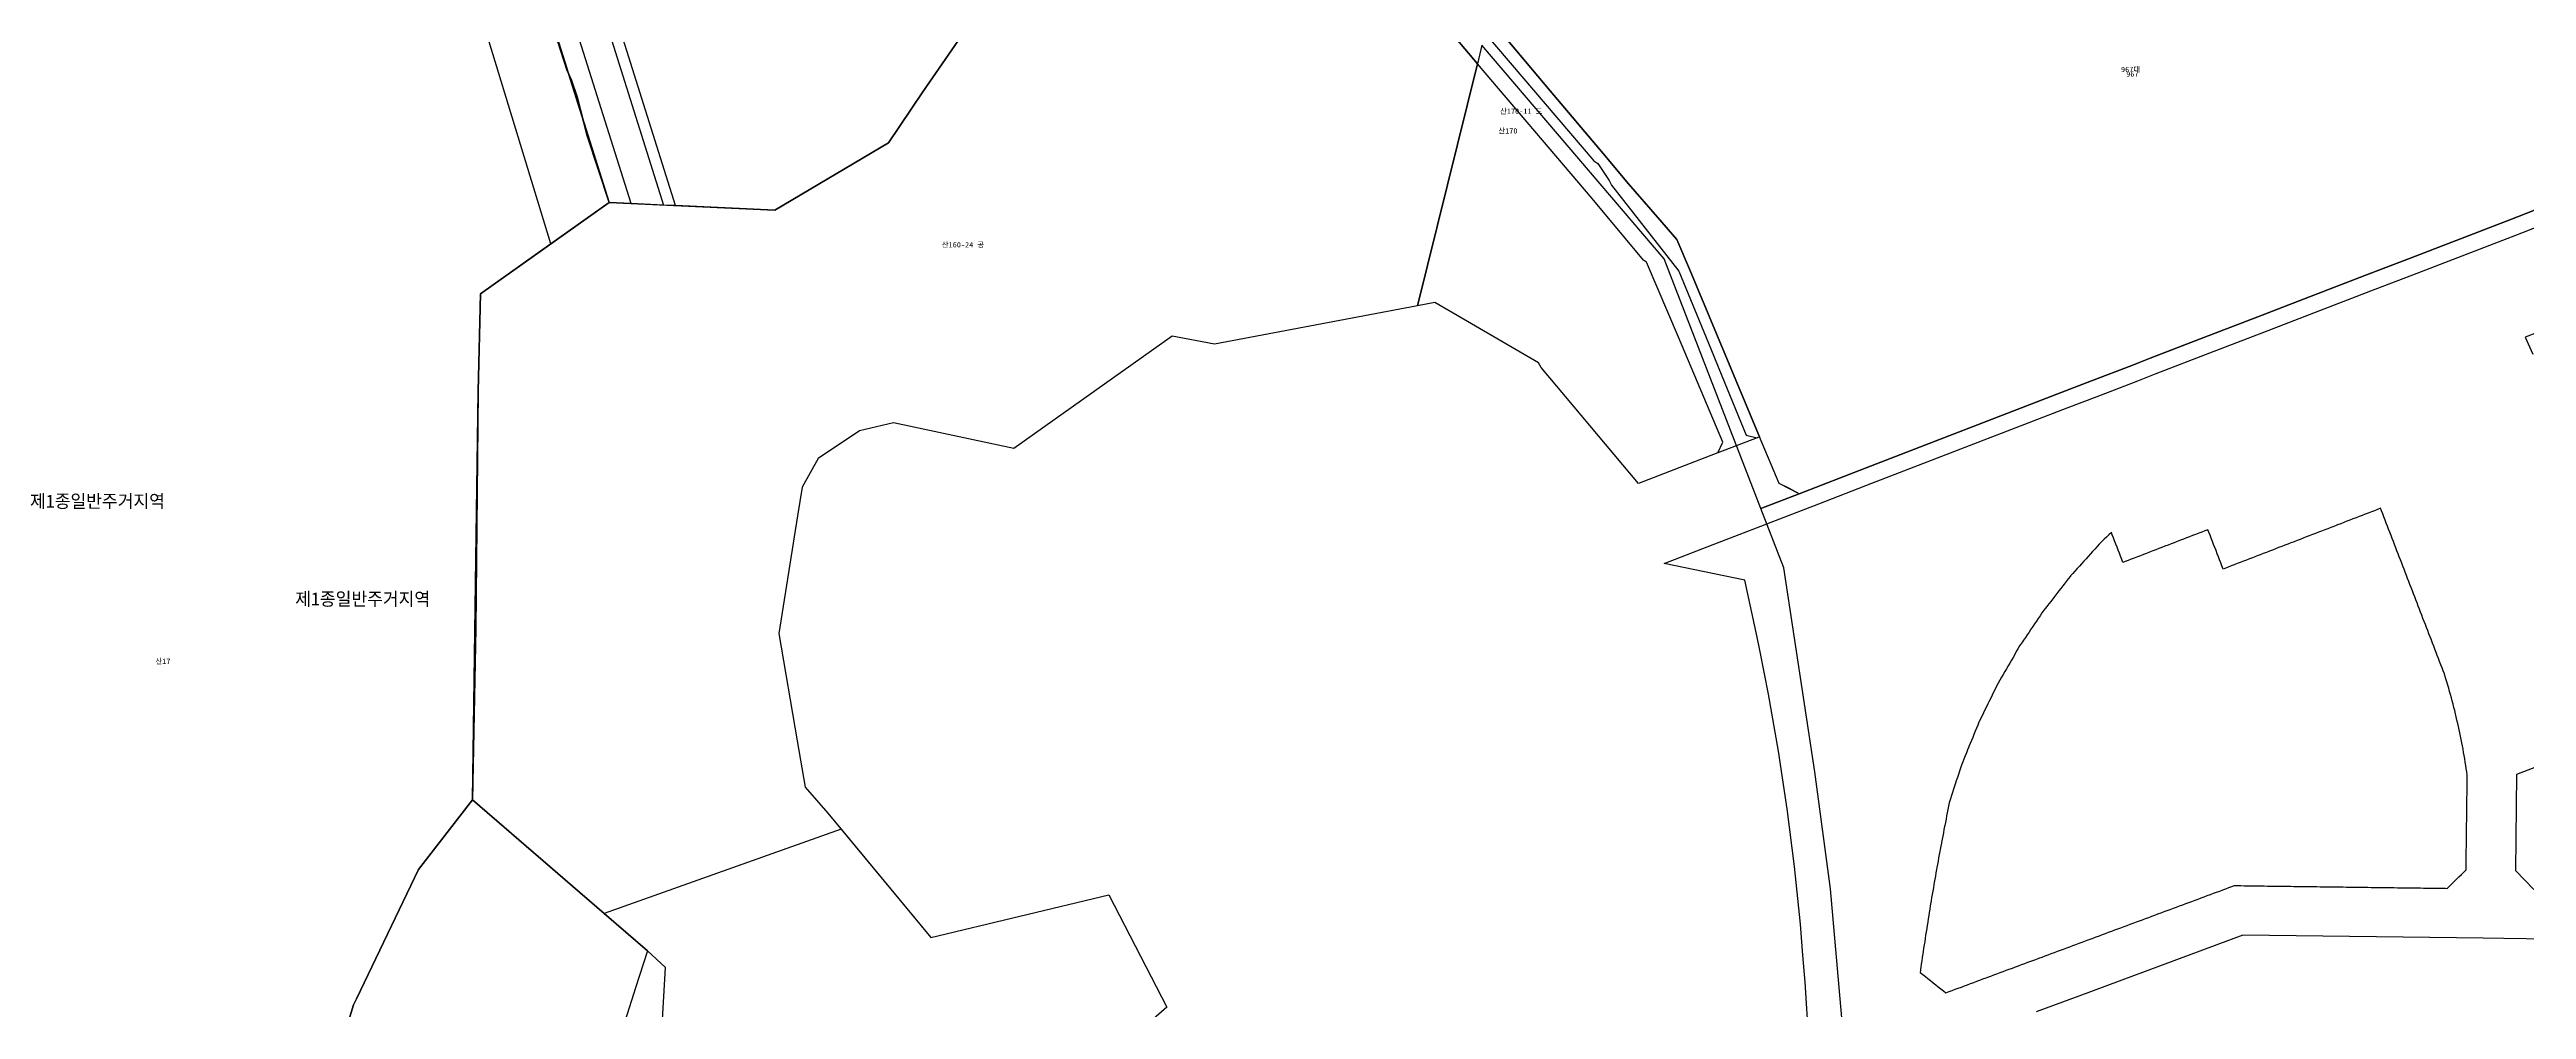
# Model space of a CAD drawing. Header units: metres. Extents: x 198218 to 208474, y 536547 to 547345.
# Drawn here: x 199856 to 200609, y 543351 to 543642 of the extents above; entities that cross this region are included whole.
import ezdxf
from ezdxf.enums import TextEntityAlignment as Align

# ---------------------------------------------------------------- set-up
doc = ezdxf.new("R2010")
doc.units = ezdxf.units.M
for name, color, linetype in [('PARCEL_BONBUN', 7, 'Continuous'), ('PARCEL_BUBUN', 8, 'Continuous'), ('PARCEL_LABEL', 3, 'Continuous'), ('ZONING', 5, 'Continuous'), ('ZONING_LABEL', 6, 'Continuous')]:
    doc.layers.add(name, color=color, linetype=linetype)

msp = doc.modelspace()

# ---------------------------------------------------------------- linework, layer by layer
at = {"layer": 'PARCEL_BONBUN'}
for points in [[(199837.06, 543668.74), (199856.73, 543662.24), (199897.8, 543666.52), (199939.08, 543708.49), (199945.62, 543715.14), (199962.71, 543732.51), (199971.34, 543741.28), (199983.19, 543731.62), (200026.01, 543595.66), (200008.32, 543583.12), (199986.94, 543567.98), (199986.2, 543538.4), (199984.5, 543414.24), (200024.47, 543379.82), (200037.72, 543368.4), (200034.07, 543357.15), (200028.33, 543339.32)], [(200133.16, 543646.35), (200121.39, 543629.26), (200110.96, 543613.78), (200076.39, 543593.4), (200046.14, 543594.76), (200042.53, 543594.92), (200032.75, 543595.36), (200026.01, 543595.66), (200026.01, 543595.66), (199983.19, 543731.62)], [(200279.5, 543650.13), (200289.93, 543637.84), (200271.67, 543564.34), (200210.02, 543552.72), (200197.1, 543555.1), (200149.03, 543520.94), (200112.47, 543528.83), (200102.07, 543526.38), (200089.53, 543517.91), (200084.65, 543509.24), (200083.26, 543500.52), (200077.56, 543464.81), (200083.16, 543432.17), (200085.55, 543418.18), (200092.47, 543410.26), (200096.54, 543405.35), (200123.77, 543372.44), (200177.9, 543385.48), (200195.51, 543351.37), (200153.97, 543314.96)], [(200293.33, 543651.87), (200312.06, 543629.64), (200328.11, 543610.6), (200335.86, 543601.4), (200344.65, 543591.28), (200350.56, 543584.5), (200354.66, 543574.7), (200358.51, 543565.5), (200375.65, 543524.52), (200375, 543524.26), (200363.05, 543519.66), (200362.2, 543519.33), (200338.85, 543510.33), (200309.34, 543545.54), (200308.5, 543547.01), (200277, 543565.34), (200271.67, 543564.34), (200289.93, 543637.84), (200279.5, 543650.13)], [(200611.2, 543593.36), (200603.73, 543590.47), (200586.1, 543583.68), (200573.73, 543578.91), (200559.67, 543573.5), (200544.18, 543567.54), (200527.17, 543560.98), (200510.77, 543554.66), (200494.47, 543548.39), (200488.87, 543546.23), (200476.55, 543541.49), (200467.39, 543537.96), (200408.06, 543515.11), (200387.72, 543507.27), (200384.78, 543508.78), (200381.66, 543510.4), (200375.65, 543524.52), (200358.51, 543565.5), (200354.66, 543574.7), (200350.56, 543584.5), (200344.65, 543591.28), (200335.86, 543601.4), (200328.11, 543610.6), (200312.06, 543629.64), (200293.33, 543651.87)], [(200042.04, 543344.02), (200043.1, 543363.41), (200037.72, 543368.4), (200024.47, 543379.82), (199984.5, 543414.24), (199986.2, 543538.4), (199986.94, 543567.98), (200008.32, 543583.12), (200026.01, 543595.66), (200076.39, 543593.4), (200110.96, 543613.78), (200121.39, 543629.26), (200133.16, 543646.35)], [(200390.63, 543341.32), (200389.57, 543358.94), (200388.89, 543367.13), (200388.12, 543376.52), (200386.28, 543394.08), (200384.04, 543411.58), (200381.42, 543429.03), (200378.41, 543446.42), (200375.78, 543459.76), (200375, 543463.74), (200371.22, 543480.97), (200346.69, 543486.1), (200361.6, 543491.84), (200393.67, 543504.2), (200409.86, 543510.43), (200469.19, 543533.29), (200478.35, 543536.82), (200490.67, 543541.57), (200496.27, 543543.72), (200512.58, 543550), (200528.98, 543556.32), (200546, 543562.87), (200561.49, 543568.84), (200575.55, 543574.25), (200587.93, 543579.02), (200605.57, 543585.82), (200613.04, 543588.7)]]:
    msp.add_lwpolyline(points, dxfattribs=at)
at = {"layer": 'PARCEL_BUBUN'}
for points in [[(199962.71, 543732.51), (199971.34, 543741.28), (199983.19, 543731.62), (200026.01, 543595.66), (200008.32, 543583.12), (199962.71, 543732.51)], [(200042.53, 543594.92), (200032.75, 543595.36), (199989.19, 543733.36), (199998.07, 543736.35), (200042.53, 543594.92)]]:
    msp.add_lwpolyline(points, close=True, dxfattribs=at)
for points in [[(200133.16, 543646.35), (200121.39, 543629.26), (200110.96, 543613.78), (200076.39, 543593.4), (200046.14, 543594.76), (200001.27, 543737.42)], [(200279.5, 543650.13), (200289.93, 543637.84), (200271.67, 543564.34), (200210.02, 543552.72), (200197.1, 543555.1), (200197.1, 543555.1), (200149.03, 543520.94), (200112.47, 543528.83), (200102.07, 543526.38), (200089.53, 543517.91), (200084.65, 543509.24), (200083.26, 543500.52), (200077.56, 543464.81), (200083.16, 543432.17), (200085.55, 543418.18), (200092.47, 543410.26), (200096.54, 543405.35), (200024.47, 543379.82), (199984.5, 543414.24), (199986.2, 543538.4), (199986.94, 543567.98), (200008.32, 543583.12), (200026.01, 543595.66), (200076.39, 543593.4), (200110.96, 543613.78), (200121.39, 543629.26), (200133.16, 543646.35)], [(200292.18, 543647.16), (200325.35, 543608.4), (200326.5, 543607.54), (200330.01, 543602.39), (200330.69, 543600.99), (200351.2, 543574.81), (200360.88, 543551.28), (200364.23, 543543.1), (200371.63, 543524.99), (200374.99, 543524.26), (200363.05, 543519.66), (200364.55, 543522.9), (200351.04, 543554.85), (200341.37, 543577.61), (200340.41, 543578.23), (200324.8, 543596.88), (200289.93, 543637.84), (200279.5, 543650.13)], [(200611.2, 543593.36), (200603.73, 543590.47), (200586.1, 543583.68), (200573.73, 543578.91), (200559.67, 543573.5), (200544.18, 543567.54), (200527.17, 543560.98), (200510.77, 543554.66), (200494.47, 543548.39), (200488.87, 543546.23), (200476.55, 543541.49), (200467.39, 543537.96), (200408.06, 543515.11), (200387.72, 543507.27), (200384.78, 543508.79), (200381.66, 543510.4), (200375.65, 543524.52), (200358.51, 543565.5), (200354.66, 543574.7), (200350.56, 543584.5), (200344.65, 543591.28), (200335.86, 543601.4), (200328.11, 543610.6), (200312.06, 543629.64), (200293.33, 543651.87)]]:
    msp.add_lwpolyline(points, dxfattribs=at)
at = {"layer": 'ZONING'}
for points in [[(200008.66, 543649.85), (200013.18, 543636.02), (200014.61, 543632.85), (200016.3, 543627.8), (200019.33, 543615.94), (200026.01, 543595.66), (199986.94, 543567.98), (199986.2, 543538.4), (199985.49, 543466.31), (199984.5, 543414.24), (199968.06, 543393.11), (199949.2, 543353.88), (199948.31, 543352.03), (199945.33, 543342.38)], [(199945.33, 543342.38), (199948.31, 543352.03), (199949.2, 543353.88), (199968.06, 543393.11), (199984.5, 543414.24), (199985.49, 543466.31), (199986.2, 543538.4), (199986.94, 543567.98), (200026.01, 543595.66), (200019.33, 543615.94), (200016.3, 543627.8), (200014.61, 543632.85), (200013.18, 543636.02), (200008.66, 543649.85)], [(200291.29, 543643.47), (200289.93, 543637.84), (200271.67, 543564.34), (200210.02, 543552.72), (200197.1, 543555.1), (200149.03, 543520.94), (200112.47, 543528.83), (200102.07, 543526.38), (200089.53, 543517.91), (200084.65, 543509.24), (200083.26, 543500.52), (200077.56, 543464.81), (200083.16, 543432.17), (200085.55, 543418.18), (200092.47, 543410.26), (200123.77, 543372.44), (200177.9, 543385.48), (200195.51, 543351.37), (200153.97, 543314.96)], [(200611.2, 543593.36), (200603.73, 543590.47), (200586.1, 543583.68), (200573.73, 543578.91), (200559.67, 543573.5), (200544.18, 543567.54), (200527.17, 543560.98), (200510.77, 543554.66), (200494.47, 543548.39), (200488.87, 543546.23), (200476.55, 543541.49), (200467.39, 543537.96), (200408.06, 543515.11), (200387.72, 543507.27), (200376.12, 543502.8), (200346.73, 543578.56), (200291.29, 543643.47)], [(200402.05, 543333.15), (200397.28, 543387.24), (200392.54, 543422.78), (200383.12, 543484.76), (200376.12, 543502.8), (200387.72, 543507.27), (200408.06, 543515.11), (200467.39, 543537.96), (200476.55, 543541.49), (200488.87, 543546.23), (200494.47, 543548.39), (200510.77, 543554.66), (200527.17, 543560.98), (200544.18, 543567.54), (200559.67, 543573.5), (200573.73, 543578.91), (200586.1, 543583.68), (200603.73, 543590.47), (200611.2, 543593.36)], [(200612.18, 543556.21), (200608.44, 543554.77), (200610.7, 543549.65)], [(200629.12, 543430.86), (200605.81, 543421.99), (200605.44, 543392.8), (200611.02, 543387.07)], [(200625.71, 543371.88), (200608.7, 543372.1), (200601.97, 543372.2), (200595.63, 543372.28), (200522.62, 543373.22), (200472.75, 543354.71), (200459.74, 543349.87)]]:
    msp.add_lwpolyline(points, dxfattribs=at)
msp.add_lwpolyline([(200564.45, 543502.82), (200563.52, 543502.46), (200562.59, 543502.1), (200561.66, 543501.74), (200560.72, 543501.38), (200559.79, 543501.02), (200558.86, 543500.66), (200557.92, 543500.3), (200556.99, 543499.94), (200556.06, 543499.58), (200555.12, 543499.23), (200554.19, 543498.87), (200553.26, 543498.51), (200552.33, 543498.15), (200551.39, 543497.79), (200551.2, 543497.71), (200550.27, 543497.35), (200549.34, 543496.99), (200548.4, 543496.63), (200547.47, 543496.28), (200546.54, 543495.91), (200545.6, 543495.56), (200544.67, 543495.2), (200543.74, 543494.84), (200542.8, 543494.48), (200541.87, 543494.12), (200540.94, 543493.76), (200540, 543493.4), (200539.07, 543493.04), (200538.14, 543492.68), (200537.2, 543492.32), (200536.27, 543491.96), (200535.34, 543491.6), (200534.4, 543491.24), (200533.47, 543490.88), (200532.54, 543490.52), (200531.61, 543490.16), (200530.67, 543489.8), (200529.74, 543489.44), (200528.81, 543489.08), (200527.87, 543488.72), (200526.94, 543488.36), (200526.01, 543488), (200525.55, 543487.83), (200524.62, 543487.47), (200523.68, 543487.11), (200522.75, 543486.75), (200521.82, 543486.39), (200520.88, 543486.03), (200519.95, 543485.67), (200519.02, 543485.31), (200518.08, 543484.95), (200517.15, 543484.59), (200516.6, 543484.38), (200516.24, 543485.31), (200515.88, 543486.24), (200515.52, 543487.18), (200515.16, 543488.11), (200514.8, 543489.04), (200514.44, 543489.98), (200514.08, 543490.91), (200513.72, 543491.84), (200513.36, 543492.77), (200513, 543493.71), (200512.64, 543494.64), (200512.28, 543495.57), (200511.99, 543496.33), (200511.05, 543495.97), (200510.12, 543495.61), (200509.19, 543495.25), (200508.25, 543494.89), (200507.32, 543494.53), (200506.39, 543494.17), (200505.45, 543493.82), (200504.52, 543493.45), (200503.59, 543493.1), (200502.65, 543492.74), (200501.72, 543492.38), (200500.79, 543492.02), (200499.85, 543491.66), (200498.92, 543491.3), (200497.99, 543490.94), (200497.05, 543490.58), (200496.12, 543490.22), (200495.19, 543489.86), (200494.25, 543489.5), (200493.32, 543489.14), (200492.39, 543488.78), (200491.45, 543488.42), (200490.52, 543488.07), (200489.59, 543487.71), (200488.66, 543487.35), (200487.72, 543486.99), (200486.79, 543486.63), (200486.15, 543486.38), (200485.79, 543487.31), (200485.42, 543488.25), (200485.06, 543489.18), (200484.7, 543490.11), (200484.34, 543491.04), (200483.98, 543491.98), (200483.62, 543492.91), (200483.26, 543493.84), (200482.9, 543494.77), (200482.62, 543495.5), (200481.9, 543494.8), (200481.18, 543494.11), (200480.46, 543493.41), (200479.74, 543492.71), (200479.02, 543492.02), (200478.93, 543491.93), (200478.26, 543491.18), (200477.59, 543490.44), (200476.92, 543489.7), (200476.25, 543488.95), (200475.58, 543488.21), (200474.92, 543487.47), (200474.25, 543486.73), (200473.58, 543485.98), (200472.91, 543485.24), (200472.24, 543484.5), (200471.57, 543483.75), (200470.9, 543483.01), (200470.23, 543482.27), (200470.16, 543482.19), (200469.54, 543481.4), (200468.93, 543480.61), (200468.31, 543479.82), (200467.9, 543479.3), (200467.29, 543478.51), (200466.67, 543477.72), (200466.06, 543476.93), (200465.44, 543476.15), (200464.82, 543475.36), (200464.21, 543474.57), (200463.59, 543473.78), (200462.98, 543472.99), (200462.59, 543472.5), (200462.09, 543471.87), (200461.53, 543471.04), (200460.97, 543470.21), (200460.41, 543469.38), (200459.85, 543468.55), (200459.29, 543467.73), (200458.73, 543466.9), (200458.17, 543466.07), (200457.6, 543465.24), (200457.04, 543464.41), (200456.48, 543463.59), (200455.92, 543462.76), (200455.61, 543462.3), (200455.05, 543461.47), (200454.74, 543461.02), (200454.24, 543460.15), (200453.74, 543459.29), (200453.24, 543458.42), (200452.74, 543457.56), (200452.23, 543456.69), (200451.73, 543455.83), (200451.23, 543454.96), (200450.73, 543454.09), (200450.23, 543453.23), (200449.73, 543452.36), (200449.23, 543451.5), (200448.72, 543450.63), (200448.22, 543449.77), (200448.17, 543449.68), (200447.73, 543448.78), (200447.29, 543447.88), (200446.85, 543446.98), (200446.4, 543446.09), (200445.96, 543445.19), (200445.52, 543444.29), (200445.08, 543443.4), (200444.64, 543442.5), (200444.2, 543441.6), (200443.76, 543440.7), (200443.31, 543439.81), (200442.87, 543438.91), (200442.43, 543438.01), (200442.37, 543437.89), (200441.99, 543436.96), (200441.61, 543436.04), (200441.24, 543435.11), (200440.86, 543434.18), (200440.85, 543434.17), (200440.47, 543433.24), (200440.1, 543432.32), (200439.72, 543431.39), (200439.34, 543430.46), (200439.31, 543430.4), (200438.93, 543429.47), (200438.56, 543428.55), (200438.18, 543427.62), (200437.8, 543426.69), (200437.43, 543425.79), (200437.11, 543424.84), (200436.79, 543423.89), (200436.47, 543422.95), (200436.15, 543422), (200435.82, 543421.05), (200435.5, 543420.11), (200435.26, 543419.4), (200434.96, 543418.45), (200434.65, 543417.49), (200434.35, 543416.54), (200434.04, 543415.59), (200433.74, 543414.63), (200433.43, 543413.68), (200433.32, 543413.34), (200433.13, 543412.36), (200432.94, 543411.37), (200432.75, 543410.39), (200432.56, 543409.41), (200432.37, 543408.43), (200432.18, 543407.45), (200431.99, 543406.47), (200431.94, 543406.24), (200431.75, 543405.26), (200431.56, 543404.27), (200431.37, 543403.29), (200431.17, 543402.31), (200430.98, 543401.33), (200430.95, 543401.17), (200430.76, 543400.19), (200430.57, 543399.2), (200430.46, 543398.63), (200430.29, 543397.64), (200430.11, 543396.66), (200429.94, 543395.67), (200429.76, 543394.69), (200429.59, 543393.7), (200429.48, 543393.11), (200429.31, 543392.12), (200429.14, 543391.14), (200428.97, 543390.15), (200428.8, 543389.17), (200428.69, 543388.55), (200428.52, 543387.56), (200428.34, 543386.58), (200428.17, 543385.59), (200427.99, 543384.61), (200427.82, 543383.62), (200427.72, 543383.08), (200427.57, 543382.09), (200427.41, 543381.1), (200427.26, 543380.11), (200427.11, 543379.13), (200426.95, 543378.14), (200426.8, 543377.15), (200426.65, 543376.16), (200426.49, 543375.17), (200426.34, 543374.18), (200426.18, 543373.2), (200426.03, 543372.21), (200425.88, 543371.22), (200425.72, 543370.23), (200425.57, 543369.24), (200425.41, 543368.26), (200425.29, 543367.48), (200425.1, 543366.49), (200425.08, 543366.38), (200424.97, 543365.38), (200424.85, 543364.39), (200424.76, 543363.61), (200424.63, 543362.62), (200424.52, 543361.86), (200425.31, 543361.24), (200426.09, 543360.62), (200426.88, 543360), (200427.67, 543359.38), (200428.45, 543358.76), (200429.24, 543358.14), (200430.02, 543357.52), (200430.81, 543356.91), (200431.6, 543356.29), (200432.34, 543355.7), (200433.28, 543356.05), (200434.21, 543356.4), (200435.15, 543356.75), (200436.09, 543357.09), (200437.03, 543357.44), (200437.96, 543357.79), (200438.9, 543358.14), (200439.84, 543358.49), (200440.78, 543358.83), (200441.71, 543359.18), (200442.65, 543359.53), (200443.59, 543359.88), (200444.53, 543360.23), (200445.05, 543360.42), (200445.98, 543360.77), (200446.92, 543361.11), (200447.86, 543361.46), (200448.8, 543361.81), (200449.73, 543362.16), (200450.67, 543362.51), (200451.61, 543362.85), (200452.55, 543363.2), (200453.48, 543363.55), (200454.42, 543363.9), (200455.36, 543364.25), (200456.3, 543364.59), (200457.23, 543364.94), (200458.17, 543365.29), (200459.11, 543365.64), (200459.68, 543365.85), (200460.61, 543366.2), (200461.55, 543366.55), (200462.49, 543366.89), (200463.43, 543367.24), (200464.36, 543367.59), (200465.3, 543367.94), (200466.24, 543368.29), (200467.18, 543368.63), (200468.11, 543368.98), (200469.05, 543369.33), (200469.99, 543369.68), (200470.93, 543370.03), (200471.86, 543370.37), (200472.8, 543370.72), (200473.74, 543371.07), (200474.3, 543371.28), (200475.23, 543371.63), (200476.17, 543371.97), (200477.11, 543372.32), (200478.05, 543372.67), (200478.98, 543373.02), (200479.92, 543373.37), (200480.86, 543373.71), (200481.8, 543374.06), (200482.73, 543374.41), (200483.67, 543374.76), (200484.61, 543375.11), (200485.55, 543375.45), (200486.48, 543375.8), (200487.42, 543376.15), (200488.36, 543376.5), (200489.3, 543376.85), (200490.23, 543377.2), (200491.17, 543377.54), (200492.11, 543377.89), (200493.05, 543378.24), (200493.98, 543378.59), (200494.92, 543378.93), (200495.86, 543379.28), (200496.8, 543379.63), (200497.73, 543379.98), (200498.67, 543380.33), (200499.61, 543380.68), (200500.54, 543381.02), (200501.48, 543381.37), (200502.42, 543381.72), (200503.36, 543382.07), (200504.3, 543382.42), (200505.23, 543382.76), (200506.17, 543383.11), (200507.11, 543383.46), (200508.05, 543383.81), (200508.98, 543384.16), (200509.92, 543384.5), (200510.86, 543384.85), (200511.79, 543385.2), (200512.73, 543385.55), (200513.67, 543385.9), (200514.61, 543386.24), (200515.55, 543386.59), (200516.48, 543386.94), (200517.42, 543387.29), (200518.36, 543387.64), (200519.29, 543387.98), (200520.02, 543388.25), (200521.02, 543388.24), (200522.02, 543388.23), (200523.02, 543388.22), (200524.02, 543388.2), (200525.02, 543388.19), (200525.55, 543388.18), (200525.55, 543388.18), (200526.55, 543388.17), (200527.56, 543388.15), (200528.56, 543388.14), (200529.08, 543388.13), (200530.08, 543388.12), (200531.08, 543388.11), (200532.08, 543388.09), (200533.08, 543388.08), (200534.08, 543388.07), (200535.07, 543388.06), (200536.08, 543388.04), (200537.07, 543388.03), (200538.07, 543388.02), (200539.07, 543388), (200540.08, 543387.99), (200541.07, 543387.98), (200542.07, 543387.97), (200543.07, 543387.95), (200544.08, 543387.94), (200545.07, 543387.93), (200546.07, 543387.91), (200547.07, 543387.9), (200548.07, 543387.89), (200549.07, 543387.87), (200550.07, 543387.86), (200551.07, 543387.85), (200552.07, 543387.84), (200553.07, 543387.82), (200554.07, 543387.81), (200555.07, 543387.8), (200555.55, 543387.79), (200556.55, 543387.78), (200557.55, 543387.77), (200558.55, 543387.75), (200559.55, 543387.74), (200560.55, 543387.73), (200561.55, 543387.71), (200562.55, 543387.7), (200563.55, 543387.69), (200564.55, 543387.67), (200565.55, 543387.66), (200566.55, 543387.65), (200567.55, 543387.64), (200568.55, 543387.62), (200569.55, 543387.61), (200570.55, 543387.6), (200571.55, 543387.58), (200572.55, 543387.57), (200573.55, 543387.56), (200574.55, 543387.54), (200575.55, 543387.53), (200576.55, 543387.52), (200577.55, 543387.51), (200578.19, 543387.5), (200579.19, 543387.48), (200580.19, 543387.47), (200581.19, 543387.46), (200582.19, 543387.45), (200583.19, 543387.43), (200584.19, 543387.42), (200584.71, 543387.41), (200585.43, 543388.11), (200586.14, 543388.81), (200586.86, 543389.51), (200587.57, 543390.2), (200588.29, 543390.9), (200589.01, 543391.6), (200589.72, 543392.3), (200590.44, 543393), (200590.45, 543394), (200590.46, 543395), (200590.48, 543396), (200590.49, 543397), (200590.5, 543398), (200590.52, 543399), (200590.53, 543400), (200590.54, 543401), (200590.55, 543402), (200590.57, 543403), (200590.58, 543404), (200590.59, 543405), (200590.6, 543406), (200590.62, 543407), (200590.63, 543408), (200590.64, 543409), (200590.66, 543410), (200590.67, 543411), (200590.68, 543412), (200590.69, 543412.99), (200590.71, 543413.99), (200590.72, 543414.99), (200590.73, 543415.99), (200590.74, 543416.99), (200590.76, 543417.99), (200590.77, 543418.99), (200590.78, 543419.99), (200590.8, 543420.99), (200590.81, 543421.79), (200590.66, 543422.78), (200590.51, 543423.77), (200590.36, 543424.75), (200590.2, 543425.74), (200590.04, 543426.73), (200589.87, 543427.71), (200589.69, 543428.7), (200589.52, 543429.68), (200589.33, 543430.67), (200589.14, 543431.65), (200588.95, 543432.63), (200588.75, 543433.61), (200588.55, 543434.59), (200588.34, 543435.57), (200588.12, 543436.54), (200587.9, 543437.52), (200587.68, 543438.49), (200587.45, 543439.47), (200587.21, 543440.44), (200586.98, 543441.41), (200586.73, 543442.38), (200586.48, 543443.35), (200586.23, 543444.31), (200585.97, 543445.28), (200585.7, 543446.24), (200585.44, 543447.21), (200585.16, 543448.17), (200584.88, 543449.13), (200584.6, 543450.09), (200584.31, 543451.05), (200584.02, 543452), (200583.85, 543452.53), (200583.49, 543453.47), (200583.13, 543454.4), (200582.77, 543455.33), (200582.41, 543456.27), (200582.05, 543457.2), (200581.69, 543458.13), (200581.33, 543459.06), (200580.97, 543460), (200580.61, 543460.93), (200580.25, 543461.86), (200579.89, 543462.8), (200579.8, 543463.04), (200579.5, 543463.8), (200579.14, 543464.74), (200578.78, 543465.67), (200578.42, 543466.6), (200578.06, 543467.54), (200577.7, 543468.47), (200577.34, 543469.4), (200576.98, 543470.33), (200576.62, 543471.27), (200576.26, 543472.2), (200575.9, 543473.13), (200575.54, 543474.07), (200575.18, 543475), (200574.83, 543475.93), (200574.47, 543476.87), (200574.11, 543477.8), (200573.75, 543478.73), (200573.39, 543479.66), (200573.03, 543480.6), (200572.67, 543481.53), (200572.31, 543482.46), (200571.95, 543483.4), (200571.59, 543484.33), (200571.23, 543485.26), (200570.87, 543486.2), (200570.51, 543487.13), (200570.15, 543488.06), (200569.79, 543488.99), (200569.43, 543489.93), (200569.07, 543490.86), (200568.71, 543491.79), (200568.35, 543492.73), (200567.99, 543493.66), (200567.63, 543494.59), (200567.27, 543495.53), (200566.91, 543496.46), (200566.55, 543497.39), (200566.19, 543498.32), (200565.83, 543499.26), (200565.47, 543500.19), (200565.11, 543501.12), (200564.75, 543502.06), (200564.45, 543502.82)], close=True, dxfattribs=at)

# ---------------------------------------------------------------- texts
at = {"layer": 'PARCEL_LABEL'}
for s, p in [('967대', (200488.46, 543636.11)), ('967', (200489.02, 543634.71)), ('산170', (200299.2, 543617.45)), ('산170-11 도', (200303.25, 543623.43)), ('산160-24 공', (200133.57, 543582.86)), ('산17', (199890.39, 543456.37))]:
    msp.add_text(s, height=1.6, dxfattribs=at).set_placement(p, align=Align.MIDDLE_CENTER)
at = {"layer": 'ZONING_LABEL'}
for p in [(199870.49, 543505.01), (199951.09, 543475.31)]:
    msp.add_text('제1종일반주거지역', height=4, dxfattribs=at).set_placement(p, align=Align.MIDDLE_CENTER)

doc.saveas('drawing.dxf')
